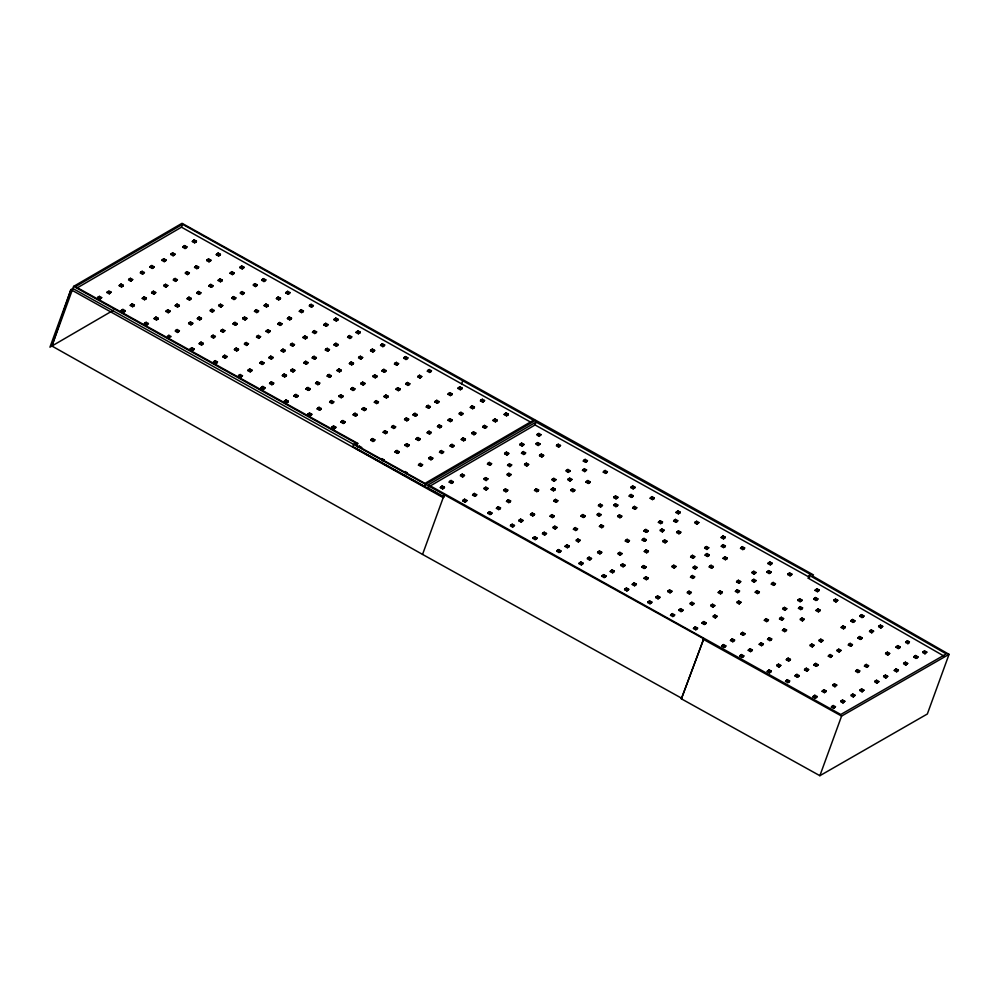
<?xml version="1.0" encoding="UTF-8"?>
<svg xmlns="http://www.w3.org/2000/svg" width="999" height="999" viewBox="0 0 999 999"><rect width="100%" height="100%" fill="white"/><g stroke="black" fill="none" stroke-linecap="round" stroke-linejoin="round"><path stroke-width="1.5" d="M51.911 346.029L70.892 289.635L72.852 288.499L703.746 638.811L681.38 698.825L819.879 775.699L927.347 713.985L949.05 654.345L812.1 575.761L813.511 574.937L182.03 223.301L73.614 286.388L51.911 346.029L422.552 554.42L682.042 698.451M97.852 297.265L97.577 298.027L99.838 299.288L101.673 297.615L99.413 296.366L97.852 297.265L100.125 298.526L101.673 297.615M99.126 297.128L99.413 296.366M99.838 299.288L100.125 298.526M107.005 292.545L108.841 290.871L111.101 292.133L109.278 293.793L107.005 292.545L108.566 291.646M109.278 293.793L111.101 292.133M119.218 285.702L121.054 284.028L123.314 285.289L123.039 286.051L121.491 286.95L119.218 285.702L121.054 284.028M121.491 286.95L123.314 285.289M128.871 279.196L128.584 279.957L130.857 281.219L132.68 279.545L130.419 278.296L128.871 279.196L131.131 280.457L132.68 279.545M130.145 279.058L130.419 278.296M130.857 281.219L131.131 280.457M121.079 311.076L122.902 309.403L125.175 310.664L124.887 311.426L123.339 312.337L121.079 311.076L122.902 309.403M123.339 312.337L125.175 310.664M140.584 272.19L140.31 272.964L142.57 274.213L144.405 272.552L142.145 271.291L140.584 272.19L142.857 273.451L144.405 272.552M141.858 272.053L142.145 271.291M130.282 305.457L132.118 303.796L134.378 305.045L134.103 305.819L132.555 306.718L130.282 305.457L132.118 303.796M142.57 274.213L142.857 273.451M132.555 306.718L134.378 305.045M149.987 267.183L151.811 265.509L154.083 266.77L153.796 267.532L152.248 268.431L149.987 267.183L151.811 265.509M152.248 268.431L154.083 266.77M142.258 298.476L144.081 296.815L146.353 298.064L146.066 298.838L144.518 299.737L142.258 298.476L144.081 296.815M144.518 299.737L146.353 298.064M161.963 260.389L163.799 258.716L166.059 259.977L165.784 260.739L164.236 261.638L161.963 260.389L163.799 258.716M151.598 292.869L153.421 291.209L155.694 292.457L155.407 293.231L153.858 294.131L151.598 292.869L153.421 291.209M164.236 261.638L166.059 259.977M153.858 294.131L155.694 292.457M144.58 323.201L144.306 323.963L146.566 325.224L148.401 323.551L146.129 322.302L144.58 323.201L146.853 324.463L148.401 323.551M145.854 323.064L146.129 322.302M170.854 254.483L172.677 252.822L174.95 254.071L174.663 254.845L173.114 255.744L170.854 254.483L172.677 252.822M77.048 287.974L181.493 227.185L182.542 224.313L533.503 420.242L425.012 483.366L355.407 444.73L357.742 443.369L75.412 286.651L182.542 224.313M146.566 325.224L146.853 324.463M173.114 255.744L174.95 254.071M163.998 285.19L163.724 285.951L165.984 287.213L167.82 285.539L165.547 284.29L163.998 285.19L166.271 286.438L167.82 285.539M165.272 285.052L165.547 284.29M154.158 318.706L155.981 317.045L158.254 318.294L157.967 319.068L156.418 319.967L154.158 318.706L155.981 317.045M165.984 287.213L166.271 286.438M156.418 319.967L158.254 318.294M182.805 247.265L184.628 245.592L186.9 246.853L186.613 247.627L185.065 248.526L182.805 247.265L184.628 245.592M173.576 279.345L173.289 280.12L175.562 281.381L177.385 279.708L175.125 278.446L173.576 279.345L175.836 280.607L177.385 279.708M185.065 248.526L186.9 246.853M174.85 279.221L175.125 278.446M175.562 281.381L175.836 280.607M165.984 311.451L167.807 309.777L170.08 311.039L169.793 311.8L168.244 312.712L165.984 311.451L167.807 309.777M192.332 241.558L194.156 239.885L196.428 241.134L196.141 241.908L194.593 242.807L192.332 241.558L194.156 239.885M168.244 312.712L170.08 311.039M194.593 242.807L196.428 241.134M185.539 272.552L185.265 273.314L187.525 274.575L189.36 272.902L187.088 271.653L185.539 272.552L187.8 273.801L189.36 272.902M187.088 271.653L186.813 272.415L189.073 273.676M175.225 305.756L177.048 304.083L179.321 305.344L179.033 306.106L177.485 307.018L175.225 305.756L177.048 304.083M187.525 274.575L187.8 273.801M177.485 307.018L179.321 305.344M194.555 267.407L196.391 265.734L198.651 266.995L198.376 267.757L196.828 268.656L194.555 267.407L196.391 265.734M196.828 268.656L198.651 266.995M175.574 330.432L175.3 331.193L177.56 332.455L179.395 330.781L177.135 329.52L175.574 330.432L177.847 331.68L179.395 330.781M187.163 298.813L188.986 297.14L191.259 298.401L190.971 299.163L189.423 300.062L187.163 298.813L188.986 297.14M177.135 329.52L176.848 330.294L179.121 331.543M177.56 332.455L177.847 331.68M189.423 300.062L191.259 298.401M206.731 260.552L208.554 258.878L210.826 260.14L210.539 260.901L208.991 261.8L206.731 260.552L208.554 258.878M196.753 293.144L198.576 291.471L200.849 292.732L200.562 293.494L199.013 294.393L196.753 293.144L198.576 291.471M208.991 261.8L210.826 260.14M199.013 294.393L200.849 292.732M188.636 323.589L190.472 321.915L192.732 323.177L192.457 323.938L190.909 324.837L188.636 323.589L190.472 321.915M216.296 254.708L218.132 253.034L220.392 254.295L220.117 255.057L218.569 255.969L216.296 254.708L218.132 253.034M190.909 324.837L192.732 323.177M218.569 255.969L220.392 254.295M208.928 286.076L210.764 284.403L213.024 285.664L212.75 286.426L211.201 287.325L208.928 286.076L210.764 284.403M197.352 318.656L199.176 316.995L201.448 318.244L201.161 319.018L199.613 319.917L197.352 318.656L199.176 316.995M211.201 287.325L213.024 285.664M199.613 319.917L201.448 318.244M190.047 349.363L191.87 347.689L194.143 348.951L193.856 349.712L192.308 350.612L190.047 349.363L191.87 347.689M192.308 350.612L194.143 348.951M218.182 280.507L220.005 278.846L222.278 280.095L221.99 280.869L220.442 281.768L218.182 280.507L220.005 278.846M220.442 281.768L222.278 280.095M210.414 310.14L210.127 310.914L212.4 312.163L214.223 310.502L211.963 309.24L210.414 310.14L212.675 311.401L214.223 310.502M199.213 343.768L201.049 342.108L203.309 343.356L203.034 344.131L201.486 345.03L199.213 343.768L201.049 342.108M211.676 310.002L211.963 309.24M212.4 312.163L212.675 311.401M201.486 345.03L203.309 343.356M230.095 273.339L231.918 271.666L234.191 272.927L233.903 273.701L232.355 274.6L230.095 273.339L231.918 271.666M218.918 305.12L218.644 305.881L220.929 307.155L222.765 305.494L220.467 304.22L218.918 305.12L221.216 306.393L222.765 305.494M220.192 304.982L220.467 304.22M232.355 274.6L234.191 272.927M220.929 307.155L221.216 306.393M211.551 336.076L211.276 336.85L213.536 338.099L215.372 336.426L213.099 335.177L211.551 336.076L213.823 337.337L215.372 336.426M212.824 335.939L213.099 335.177M213.536 338.099L213.823 337.337M239.897 267.632L241.721 265.959L243.993 267.22L243.706 267.982L242.158 268.893L239.897 267.632L241.721 265.959M242.158 268.893L243.993 267.22M231.731 298.264L233.554 296.603L235.814 297.852L235.539 298.626L233.991 299.525L231.731 298.264L233.554 296.603M220.767 331.069L222.59 329.395L224.862 330.657L223.027 332.317L220.767 331.069L221.341 330.12M222.315 330.157L222.59 329.395M233.991 299.525L235.814 297.852M223.027 332.317L224.862 330.657M213.374 362.3L215.197 360.639L217.457 361.888L217.183 362.662L215.634 363.561L213.374 362.3L215.197 360.639M240.547 292.495L240.26 293.256L242.532 294.518L244.355 292.844L242.095 291.583L240.547 292.495L242.807 293.743L244.355 292.844M215.634 363.561L217.457 361.888M242.095 291.583L241.808 292.357L244.081 293.606M242.532 294.518L242.807 293.743M233.104 324.026L234.94 322.352L237.2 323.614L236.925 324.375L235.377 325.287L233.104 324.026L234.94 322.352M233.404 323.851L233.679 323.089M222.877 356.905L224.7 355.232L226.973 356.493L226.686 357.255L225.137 358.166L222.877 356.905L224.7 355.232M235.377 325.287L237.2 323.614M225.137 358.166L226.973 356.493M253.509 284.528L253.222 285.289L255.494 286.551L257.317 284.877L255.057 283.629L253.509 284.528L255.769 285.789L257.317 284.877M255.057 283.629L254.782 284.39L257.043 285.652M242.732 318.693L244.568 317.033L246.828 318.281L246.553 319.056L245.005 319.955L242.732 318.693L244.568 317.033M243.032 318.531L243.306 317.757M255.494 286.551L255.769 285.789M245.005 319.955L246.828 318.281M234.403 349.675L236.226 348.014L238.499 349.263L238.212 350.037L236.663 350.936L234.403 349.675L236.226 348.014M261.701 280.294L263.524 278.621L265.796 279.882L265.509 280.644L263.961 281.543L261.701 280.294L263.524 278.621M236.663 350.936L238.499 349.263M263.961 281.543L265.796 279.882M254.47 311.326L256.306 309.653L258.566 310.914L258.291 311.676L256.743 312.587L254.47 311.326L256.306 309.653M244.655 343.394L244.368 344.168L246.641 345.429L248.464 343.756L246.204 342.495L244.655 343.394L246.915 344.655L248.464 343.756M256.743 312.587L258.566 310.914M245.916 343.269L246.204 342.495M246.641 345.429L246.915 344.655M238.649 375.412L238.374 376.186L240.634 377.435L242.47 375.774L240.197 374.513L238.649 375.412L240.921 376.673L242.47 375.774M264.173 305.682L265.996 304.021L268.269 305.269L267.982 306.044L266.433 306.943L264.173 305.682L265.996 304.021M239.922 375.274L240.197 374.513M240.634 377.435L240.921 376.673M266.433 306.943L268.269 305.269M256.768 336.313L256.481 337.088L258.753 338.349L260.577 336.675L258.316 335.414L256.768 336.313L259.028 337.575L260.577 336.675M258.029 336.188L258.316 335.414M258.753 338.349L259.028 337.575M247.927 370.604L249.762 368.931L252.023 370.192L251.748 370.954L250.2 371.853L247.927 370.604L249.762 368.931M276.411 298.614L278.234 296.94L280.507 298.202L280.22 298.963L278.671 299.875L276.411 298.614L278.234 296.94M250.2 371.853L252.023 370.192M266.059 331.406L267.894 329.732L270.155 330.994L269.88 331.755L268.331 332.655L266.059 331.406L267.894 329.732M278.671 299.875L280.507 298.202M268.331 332.655L270.155 330.994M259.877 363.199L261.713 361.526L263.973 362.787L263.699 363.561L262.15 364.46L259.877 363.199L261.713 361.526M285.826 292.982L287.662 291.321L289.922 292.57L289.648 293.344L288.099 294.243L285.826 292.982L287.662 291.321M262.15 364.46L263.973 362.787M288.099 294.243L289.922 292.57M277.847 324.163L279.683 322.49L281.943 323.751L281.668 324.525L280.12 325.424L277.847 324.163L279.683 322.49M280.12 325.424L281.943 323.751M268.956 357.817L270.791 356.144L273.052 357.405L272.777 358.166L271.228 359.078L268.956 357.817L270.791 356.144M271.228 359.078L273.052 357.405M260.951 388.124L262.787 386.451L265.047 387.712L264.772 388.486L263.212 389.385L260.951 388.124L262.787 386.451M287.425 318.594L289.248 316.92L291.521 318.182L291.233 318.943L289.685 319.855L287.425 318.594L289.248 316.92M263.212 389.385L265.047 387.712M289.685 319.855L291.521 318.182M281.156 350.774L282.979 349.113L285.252 350.362L284.965 351.136L283.416 352.035L281.156 350.774L282.979 349.113M269.568 383.466L271.391 381.793L273.664 383.054L273.376 383.816L271.828 384.727L269.568 383.466L271.391 381.793M283.416 352.035L285.252 350.362M271.828 384.727L273.664 383.054M299.325 311.351L301.161 309.678L303.421 310.939L303.147 311.7L301.598 312.612L299.325 311.351L301.161 309.678M301.598 312.612L303.421 310.939M290.672 344.218L290.384 344.992L292.657 346.253L294.48 344.58L292.22 343.319L290.672 344.218L292.932 345.479L294.48 344.58M291.945 344.093L292.22 343.319M292.657 346.253L292.932 345.479M282.342 375.674L284.178 374.001L286.438 375.262L286.164 376.024L284.603 376.923L282.342 375.674L284.178 374.001M309.553 305.232L309.278 305.994L311.538 307.255L313.374 305.582L311.101 304.333L309.553 305.232L311.813 306.493L313.374 305.582M284.603 376.923L286.438 375.262M310.826 305.095L311.101 304.333M311.538 307.255L311.813 306.493M290.697 370.691L292.52 369.018L294.792 370.279L294.505 371.041L292.957 371.94L290.697 370.691L292.52 369.018M303.047 337.6L304.882 335.939L307.143 337.187L306.868 337.962L305.307 338.861L303.047 337.6L304.882 335.939M292.957 371.94L294.792 370.279M305.307 338.861L307.143 337.187M284.191 401.61L286.014 399.95L288.286 401.198L287.999 401.973L286.451 402.872L284.191 401.61L286.014 399.95M284.478 401.448L284.765 400.674M286.451 402.872L288.286 401.198M312.487 332.28L314.31 330.607L316.583 331.868L316.296 332.63L314.747 333.529L312.487 332.28L314.31 330.607M303.883 362.949L305.719 361.276L307.979 362.537L307.704 363.299L306.156 364.21L303.883 362.949L305.719 361.276M314.747 333.529L316.583 331.868M294.031 396.091L295.866 394.43L298.127 395.679L297.852 396.453L296.291 397.352L294.031 396.091L295.866 394.43M294.33 395.929L294.605 395.154M306.156 364.21L307.979 362.537M296.291 397.352L298.127 395.679M323.901 324.987L325.724 323.314L327.997 324.575L327.709 325.337L326.161 326.248L323.901 324.987L325.724 323.314M312.25 357.992L314.073 356.318L316.346 357.58L316.059 358.341L314.51 359.24L312.25 357.992L314.073 356.318M324.188 324.812L324.475 324.051M312.537 357.817L312.824 357.055M326.161 326.248L327.997 324.575M314.51 359.24L316.346 357.58M306.081 389.148L307.917 387.475L310.177 388.736L309.902 389.498L308.354 390.397L306.081 389.148L307.917 387.475M306.381 388.973L306.656 388.211M333.991 319.73L335.814 318.069L338.087 319.318L337.799 320.092L336.251 320.991L333.991 319.73L335.814 318.069M308.354 390.397L310.177 388.736M325.362 349.987L327.197 348.326L329.458 349.575L327.622 351.248L325.362 349.987L325.936 349.051M336.251 320.991L338.087 319.318M326.91 349.088L327.197 348.326M315.584 383.416L317.42 381.743L319.68 383.004L319.405 383.778L317.844 384.677L315.584 383.416L317.42 381.743M315.884 383.241L316.159 382.48M327.622 351.248L329.458 349.575M317.844 384.677L319.68 383.004M307.692 414.66L309.515 412.987L311.775 414.248L311.501 415.01L309.952 415.909L307.692 414.66L309.515 412.987M307.979 414.485L308.254 413.723M334.053 344.93L335.889 343.269L338.149 344.518L337.874 345.292L336.313 346.191L334.053 344.93L335.889 343.269M334.353 344.767L334.628 343.993M309.952 415.909L311.775 414.248M336.313 346.191L338.149 344.518M327.222 376.136L329.046 374.463L331.306 375.724L331.031 376.486L329.483 377.397L327.222 376.136L329.046 374.463M327.51 375.961L327.784 375.199M317.22 408.966L319.043 407.292L321.303 408.554L321.029 409.315L319.48 410.214L317.22 408.966L319.043 407.292M317.507 408.791L317.782 408.029M329.483 377.397L331.306 375.724M319.48 410.214L321.303 408.554M347.602 337.225L349.425 335.564L351.698 336.813L351.411 337.587L349.862 338.486L347.602 337.225L349.425 335.564M337.125 370.604L338.961 368.931L341.221 370.192L340.946 370.954L339.398 371.865L337.125 370.604L338.961 368.931M337.425 370.429L337.699 369.667M349.862 338.486L351.698 336.813M339.398 371.865L341.221 370.192M329.645 402.222L331.481 400.549L333.741 401.81L333.466 402.572L331.918 403.484L329.645 402.222L331.481 400.549M329.945 402.048L330.219 401.286M356.094 332.53L357.929 330.856L360.189 332.118L359.915 332.879L358.366 333.778L356.094 332.53L357.929 330.856M331.918 403.484L333.741 401.81M358.366 333.778L360.189 332.118M349.388 363.599L351.211 361.938L353.484 363.186L353.196 363.961L351.648 364.86L349.388 363.599L351.211 361.938M349.675 363.436L349.962 362.662M338.948 396.478L340.771 394.805L343.032 396.066L342.757 396.828L341.208 397.727L338.948 396.478L340.771 394.805M339.235 396.303L339.51 395.542M351.648 364.86L353.484 363.186M341.208 397.727L343.032 396.066M331.73 427.609L333.566 425.936L335.826 427.197L335.552 427.959L334.003 428.871L331.73 427.609L333.566 425.936M358.828 357.142L358.554 357.917L360.814 359.165L362.649 357.505L360.377 356.243L358.828 357.142L361.089 358.404L362.649 357.505M334.003 428.871L335.826 427.197M360.102 357.005L360.377 356.243M360.814 359.165L361.089 358.404M350.786 389.223L352.622 387.55L354.882 388.811L354.608 389.573L353.047 390.472L350.786 389.223L352.622 387.55M351.71 388.686L351.985 387.912M341.009 422.215L342.832 420.542L345.092 421.803L344.817 422.565L343.269 423.476L341.009 422.215L342.832 420.542M341.296 422.04L341.571 421.278M353.047 390.472L354.882 388.811M343.269 423.476L345.092 421.803M370.529 350.749L372.365 349.076L374.625 350.337L374.35 351.099L372.789 351.998L370.529 350.749L372.365 349.076M360.851 383.766L362.687 382.105L364.947 383.354L364.672 384.128L363.112 385.027L360.851 383.766L362.687 382.105M361.151 383.604L361.426 382.829M372.789 351.998L374.625 350.337M363.112 385.027L364.947 383.354M353.209 414.897L355.032 413.236L357.292 414.485L357.018 415.259L355.469 416.158L353.209 414.897L355.032 413.236M353.496 414.735L353.771 413.961M380.569 345.379L382.392 343.706L384.652 344.967L384.378 345.741L382.829 346.641L380.569 345.379L382.392 343.706M355.469 416.158L357.292 414.485M382.829 346.641L384.652 344.967M372.964 376.561L374.787 374.887L377.06 376.148L376.773 376.91L375.224 377.809L372.964 376.561L374.787 374.887M373.251 376.386L373.539 375.624M362.063 409.315L363.898 407.642L366.158 408.903L365.884 409.665L364.335 410.564L362.063 409.315L363.898 407.642M362.362 409.14L362.637 408.379M375.224 377.809L377.06 376.148M364.335 410.564L366.158 408.903M382.03 371.016L383.853 369.343L386.113 370.604L385.839 371.366L384.29 372.265L382.03 371.016L383.853 369.343M382.317 370.841L382.592 370.08M356.693 446.241L357.742 443.369M384.29 372.265L386.113 370.604M374.35 402.297L376.186 400.636L378.446 401.885L378.171 402.659L376.623 403.559L374.35 402.297L376.186 400.636M359.178 446.965L359.465 446.191L361.725 447.452L361.451 448.214M376.623 403.559L378.446 401.885M394.48 364.036L396.316 362.375L398.576 363.624L396.74 365.297L394.48 364.036L395.055 363.099M396.029 363.137L396.316 362.375M384.091 396.665L385.914 395.005L388.186 396.253L387.899 397.028L386.351 397.927L384.091 396.665L385.914 395.005M384.378 396.503L384.665 395.729M396.74 365.297L398.576 363.624M370.729 440.234L372.565 438.573L374.825 439.822L374.55 440.596L373.002 441.496L370.729 440.234L372.565 438.573M371.029 440.072L371.303 439.298M386.351 397.927L388.186 396.253M373.002 441.496L374.825 439.822M403.746 358.254L405.582 356.581L407.842 357.842L407.567 358.604L406.006 359.503L403.746 358.254L405.582 356.581M404.046 358.079L404.32 357.317M406.006 359.503L407.842 357.842M396.079 389.385L397.914 387.724L400.174 388.973L399.9 389.747L398.351 390.646L396.079 389.385L397.914 387.724M396.378 389.223L396.653 388.449M383.216 432.38L385.052 430.706L387.312 431.968L387.038 432.729L385.489 433.628L383.216 432.38L385.052 430.706M398.351 390.646L400.174 388.973M383.516 432.205L383.791 431.431M385.489 433.628L387.312 431.968M405.706 384.153L407.53 382.492L409.802 383.741L409.515 384.515L407.967 385.414L405.706 384.153L407.53 382.492M405.994 383.991L406.281 383.216M391.508 427.222L393.331 425.549L395.592 426.81L395.317 427.572L393.768 428.471L391.508 427.222L393.331 425.549M391.795 427.048L392.07 426.286M407.967 385.414L409.802 383.741M381.855 458.628L381.581 459.39L383.841 460.651L384.116 459.877L381.855 458.628L380.594 459.353M393.768 428.471L395.592 426.81M417.669 376.91L419.493 375.237L421.753 376.498L419.93 378.159L417.957 376.735M419.218 375.999L419.493 375.237M404.558 419.568L406.393 417.894L408.653 419.155L408.379 419.917L406.818 420.816L404.558 419.568L406.393 417.894M404.857 419.393L405.132 418.631M419.93 378.159L421.753 376.498M395.104 452.135L396.94 450.462L399.2 451.723L398.926 452.485L397.377 453.396L395.104 452.135L396.94 450.462M395.404 451.96L395.679 451.198M406.818 420.816L408.653 419.155M397.377 453.396L399.2 451.723M427.36 371.178L429.195 369.518L431.456 370.766L431.181 371.541L429.632 372.44L427.36 371.178L429.195 369.518M413.111 414.985L414.947 413.311L417.207 414.573L416.933 415.334L415.372 416.246L413.111 414.985L414.947 413.311M413.411 414.81L413.686 414.048M429.632 372.44L431.456 370.766M415.372 416.246L417.207 414.573M405.007 445.392L406.83 443.718L409.103 444.98L408.816 445.741L407.267 446.64L405.007 445.392L406.83 443.718M405.294 445.217L405.582 444.455M407.267 446.64L409.103 444.98M426.286 407.018L428.109 405.344L430.382 406.605L428.546 408.279L426.286 407.018L426.86 406.081M427.834 406.118L428.109 405.344M416.108 439.223L417.932 437.55L420.192 438.811L419.917 439.572L418.369 440.484L416.108 439.223L417.932 437.55M416.396 439.048L416.67 438.286M404.782 472.277L405.07 471.503L407.33 472.764L407.055 473.526M428.546 408.279L430.382 406.605M418.369 440.484L420.192 438.811M434.94 401.985L436.775 400.324L439.036 401.573L438.761 402.347L437.212 403.246L434.94 401.985L436.775 400.324M435.239 401.823L435.514 401.049M437.212 403.246L439.036 401.573M427.21 432.842L429.033 431.168L431.293 432.43L429.47 434.09L427.21 432.842L427.772 431.905M428.758 431.93L429.033 431.168M429.47 434.09L431.293 432.43M418.456 465.097L420.292 463.424L422.552 464.685L422.277 465.447L420.729 466.346L418.456 465.097L420.292 463.424M420.729 466.346L422.552 464.685M448.101 394.343L449.925 392.669L452.197 393.931L451.91 394.692L450.362 395.592L448.101 394.343L449.925 392.669M448.389 394.168L448.676 393.406M437.475 426.561L439.298 424.887L441.57 426.148L441.283 426.91L439.735 427.809L437.475 426.561L439.298 424.887M437.762 426.386L438.049 425.624M450.362 395.592L452.197 393.931M439.735 427.809L441.57 426.148M428.671 458.529L430.507 456.855L432.767 458.116L432.492 458.878L430.931 459.777L428.671 458.529L430.507 456.855M428.971 458.354L429.245 457.592M430.931 459.777L432.767 458.116M458.066 388.461L459.865 386.813L462.137 388.074L461.85 388.836L460.327 389.722L458.066 388.461L459.865 386.813M458.366 388.299L458.641 387.525M448.101 420.367L449.937 418.706L452.197 419.955L451.923 420.729L450.362 421.628L448.101 420.367L449.937 418.706M448.401 420.204L448.676 419.43M531.093 422.365L461.625 383.866L462.662 380.994M424.762 486.488L425.537 484.39L535.302 420.504M460.327 389.722L462.137 388.074M450.362 421.628L452.197 419.955M439.51 452.222L441.346 450.549L443.606 451.81L443.331 452.572L441.77 453.471L439.51 452.222L441.346 450.549M439.81 452.048L440.084 451.273M441.77 453.471L443.606 451.81M459.365 413.211L459.09 413.986L461.351 415.247L463.186 413.574L460.926 412.312L459.365 413.211L461.638 414.473L463.186 413.574M460.639 413.087L460.926 412.312M450.137 446.029L451.973 444.355L454.233 445.616L452.41 447.29L450.137 446.029L450.711 445.092M461.351 415.247L461.638 414.473M451.698 445.129L451.973 444.355M452.41 447.29L454.233 445.616M440.347 487.624L442.182 485.964L444.443 487.212L444.168 487.987L442.619 488.886L440.347 487.624L442.182 485.964M470.342 407.467L472.165 405.794L474.438 407.055L474.15 407.817L472.602 408.716L470.342 407.467L472.165 405.794M470.629 407.292L470.904 406.518M442.619 488.886L444.443 487.212M461.288 439.535L463.124 437.874L465.384 439.123L465.109 439.897L463.561 440.796L461.288 439.535L463.124 437.874M461.588 439.373L461.863 438.598M472.602 408.716L474.438 407.055M463.561 440.796L465.384 439.123M422.552 554.42L444.255 494.78M449.225 482.155L451.048 480.482L453.321 481.743L453.034 482.505L451.486 483.404L449.225 482.155L451.048 480.482M480.457 400.924L482.292 399.25L484.552 400.512L482.729 402.185L480.457 400.924L481.031 399.987M451.486 483.404L453.321 481.743M482.005 400.025L482.292 399.25M482.729 402.185L484.552 400.512M471.715 433.479L473.538 431.805L475.811 433.067L475.524 433.828L473.976 434.74L471.715 433.479L473.538 431.805M473.976 434.74L475.811 433.067M460.664 475L460.389 475.774L462.649 477.023L464.485 475.362L462.212 474.1L460.664 475L462.937 476.261L464.485 475.362M461.938 474.862L462.212 474.1M462.649 477.023L462.937 476.261M482.692 427.085L484.527 425.412L486.788 426.673L486.513 427.447L484.965 428.346L482.692 427.085L484.527 425.412M482.992 426.91L483.266 426.148M484.965 428.346L486.788 426.673M462.762 500.861L464.597 499.2L466.858 500.449L466.583 501.223L465.034 502.122L462.762 500.861L464.597 499.2M493.094 420.579L494.917 418.906L497.19 420.167L496.903 420.941L495.354 421.84L493.094 420.579L494.917 418.906M493.381 420.417L493.668 419.642M465.034 502.122L466.858 500.449M495.354 421.84L497.19 420.167M472.564 495.104L474.388 493.444L476.66 494.692L476.373 495.467L474.825 496.366L472.564 495.104L474.388 493.444M504.22 414.56L506.056 412.887L508.316 414.148L508.041 414.91L506.493 415.821L504.22 414.56L506.056 412.887M504.52 414.385L504.795 413.623M474.825 496.366L476.66 494.692M487.462 464.073L489.285 462.4L491.558 463.661L491.271 464.423L489.722 465.322L487.462 464.073L489.285 462.4M506.493 415.821L508.316 414.148M484.14 478.521L483.853 479.283L486.126 480.544L487.949 478.871L485.689 477.609L484.14 478.521L486.401 479.77L487.949 478.871M489.722 465.322L491.558 463.661M485.402 478.384L485.689 477.609M486.126 480.544L486.401 479.77M484.24 488.086L483.953 488.848L486.226 490.109L488.049 488.436L485.789 487.175L484.24 488.086L486.501 489.335L488.049 488.436M485.502 487.949L485.789 487.175M486.226 490.109L486.501 489.335M504.632 453.758L506.456 452.097L508.728 453.346L508.441 454.12L506.893 455.02L504.632 453.758L506.456 452.097M506.893 455.02L508.728 453.346M487.774 513.324L489.597 511.65L491.87 512.912L491.583 513.673L490.034 514.572L487.774 513.324L489.597 511.65M507.567 465.347L509.39 463.673L511.663 464.935L509.827 466.608L507.567 465.347L509.115 464.448M490.034 514.572L491.87 512.912M509.827 466.608L511.663 464.935M507.305 474.163L507.03 474.937L509.29 476.186L511.126 474.525L508.853 473.264L507.305 474.163L509.577 475.424L511.126 474.525M508.578 474.026L508.853 473.264M496.416 508.341L498.239 506.68L500.511 507.929L500.224 508.703L498.676 509.602L496.416 508.341L498.239 506.68M519.792 444.767L521.615 443.094L523.888 444.355L523.601 445.117L522.052 446.016L519.792 444.767L521.615 443.094M503.646 490.521L505.469 488.848L507.742 490.109L507.455 490.884L505.906 491.783L503.646 490.521L505.469 488.848M509.29 476.186L509.577 475.424M498.676 509.602L500.511 507.929M522.052 446.016L523.888 444.355M505.906 491.783L507.742 490.109M521.49 453.246L523.314 451.573L525.574 452.834L525.299 453.596L523.751 454.495L521.49 453.246L523.314 451.573M506.505 501.361L508.329 499.7L510.589 500.949L510.314 501.723L508.766 502.622L506.505 501.361L508.329 499.7M523.751 454.495L525.574 452.834M444.205 497.077L427.285 487.674L535.052 424.962L536.101 422.09L810.713 574.512L809.327 575.324L808.278 578.196L943.88 656.006M508.766 502.622L510.589 500.949M524.825 464.048L524.55 464.81L526.81 466.071L528.646 464.398L526.373 463.149L524.825 464.048L527.085 465.309L528.646 464.398M526.098 463.911L526.373 463.149M537.237 434.315L536.962 435.077L539.223 436.338L541.046 434.665L538.786 433.416L537.237 434.315L539.497 435.564L541.046 434.665M526.81 466.071L527.085 465.309M538.511 434.178L538.786 433.416M536.188 443.469L535.914 444.23L538.174 445.492L540.009 443.818L537.737 442.569L536.188 443.469L538.461 444.73L540.009 443.818M539.223 436.338L539.497 435.564M537.737 442.569L537.462 443.331L539.722 444.592M538.174 445.492L538.461 444.73M510.664 525.099L510.377 525.861L512.649 527.122L514.473 525.449L512.212 524.2L510.664 525.099L512.924 526.361L514.473 525.449M511.925 524.962L512.212 524.2M512.649 527.122L512.924 526.361M539.522 455.719L541.346 454.046L543.618 455.307L543.331 456.068L541.783 456.98L539.522 455.719L541.346 454.046M541.783 456.98L543.618 455.307M518.806 520.779L520.641 519.105L522.902 520.367L522.627 521.128L521.066 522.027L518.806 520.779L520.641 519.105M521.066 522.027L522.902 520.367M534.515 490.409L536.338 488.736L538.611 489.997L538.324 490.759L536.775 491.658L534.515 490.409L536.338 488.736M536.775 491.658L538.611 489.997M530.457 514.66L532.28 512.986L534.552 514.248L534.265 515.009L532.717 515.921L530.457 514.66L532.28 512.986M556.705 445.117L556.418 445.879L558.691 447.14L560.514 445.467L558.254 444.218L556.705 445.117L558.965 446.378L560.514 445.467M557.966 444.98L558.254 444.218M532.717 515.921L534.552 514.248M558.691 447.14L558.965 446.378M552.222 479.258L551.947 480.019L554.208 481.281L556.043 479.607L553.783 478.359L552.222 479.258L554.495 480.519L556.043 479.607M553.496 479.12L553.783 478.359M532.879 538.361L534.715 536.688L536.975 537.949L536.7 538.711L535.152 539.61L532.879 538.361L534.715 536.688M551.173 489.547L552.996 487.887L555.269 489.135L554.982 489.91L553.434 490.809L551.173 489.547L552.996 487.887M554.208 481.281L554.495 480.519M535.152 539.61L536.975 537.949M553.434 490.809L555.269 489.135M553.696 501.048L555.531 499.388L557.792 500.636L557.517 501.411L555.956 502.31L553.696 501.048L555.531 499.388M542.682 533.104L542.407 533.878L544.667 535.127L546.503 533.466L544.23 532.205L542.682 533.104L544.942 534.365L546.503 533.466M566.321 470.354L566.046 471.116L568.306 472.377L570.142 470.704L567.869 469.443L566.321 470.354L568.581 471.603L570.142 470.704M543.956 532.966L544.23 532.205M550.124 516.321L551.947 514.647L554.22 515.909L553.933 516.67L552.385 517.582L550.124 516.321L551.947 514.647M567.869 469.443L567.594 470.217L569.855 471.466M555.956 502.31L557.792 500.636M544.667 535.127L544.942 534.365M568.306 472.377L568.581 471.603M552.385 517.582L554.22 515.909M568.119 479.07L567.844 479.832L570.104 481.093L571.94 479.42L569.68 478.159L568.119 479.07L570.392 480.319L571.94 479.42M569.393 478.933L569.68 478.159M553.259 527.085L552.984 527.847L555.244 529.108L557.08 527.435L554.807 526.186L553.259 527.085L555.531 528.346L557.08 527.435M570.104 481.093L570.392 480.319M554.532 526.948L554.807 526.186M555.244 529.108L555.531 528.346M570.691 490.434L572.527 488.761L574.787 490.022L574.512 490.784L572.964 491.683L570.691 490.434L572.527 488.761M583.316 461.063L585.139 459.39L587.412 460.651L587.125 461.426L585.576 462.325L583.316 461.063L585.139 459.39M572.964 491.683L574.787 490.022M582.467 470.342L584.303 468.681L586.563 469.93L584.74 471.603L582.467 470.342L584.015 469.443M585.576 462.325L587.412 460.651M584.74 471.603L586.563 469.93M556.768 551.261L558.603 549.587L560.864 550.849L560.589 551.61L559.028 552.509L556.768 551.261L558.603 549.587M559.028 552.509L560.864 550.849M586.013 482.205L587.849 480.531L590.109 481.793L589.835 482.554L588.286 483.454L586.013 482.205L587.849 480.531M565.109 546.478L566.933 544.805L569.205 546.066L568.918 546.828L567.37 547.727L565.109 546.478L566.933 544.805M588.286 483.454L590.109 481.793M573.426 529.258L575.249 527.584L577.522 528.846L577.235 529.607L575.686 530.506L573.426 529.258L575.249 527.584M567.37 547.727L569.205 546.066M575.686 530.506L577.522 528.846M581.031 516.221L582.854 514.56L585.127 515.809L584.84 516.583L583.291 517.482L581.031 516.221L582.854 514.56M583.291 517.482L585.127 515.809M576.398 539.935L576.123 540.696L578.384 541.957L580.219 540.284L577.946 539.023L576.398 539.935L578.658 541.183L580.219 540.284M577.672 539.797L577.946 539.023M603.284 472.152L605.119 470.479L607.38 471.74L607.105 472.502L605.556 473.414L603.284 472.152L605.119 470.479M578.384 541.957L578.658 541.183M605.556 473.414L607.38 471.74M598.651 505.019L598.364 505.794L600.636 507.042L602.459 505.382L600.199 504.12L598.651 505.019L600.911 506.281L602.459 505.382M599.912 504.882L600.199 504.12M579.02 563.611L580.856 561.938L583.116 563.199L582.842 563.96L581.293 564.872L579.02 563.611L580.856 561.938M597.34 514.26L597.065 515.022L599.325 516.283L601.161 514.61L598.888 513.361L597.34 514.26L599.612 515.509L601.161 514.61M600.636 507.042L600.911 506.281M598.613 514.123L598.888 513.361M581.293 564.872L583.116 563.199M599.325 516.283L599.612 515.509M587.574 558.029L587.3 558.791L589.685 560.127L591.52 558.453L589.135 557.13L587.574 558.029L589.972 559.353L591.52 558.453M599.425 526.436L601.261 524.762L603.521 526.023L603.246 526.785L601.685 527.697L599.425 526.436L601.261 524.762M588.848 557.892L589.135 557.13M589.685 560.127L589.972 559.353M601.685 527.697L603.521 526.023M613.723 497.577L615.546 495.916L617.819 497.165L617.532 497.939L615.983 498.838L613.723 497.577L615.546 495.916M613.686 505.419L615.509 503.746L617.782 505.007L617.494 505.769L615.946 506.668L613.686 505.419L615.509 503.746M615.983 498.838L617.819 497.165M597.602 552.622L599.425 550.948L601.698 552.21L601.41 552.971L599.862 553.871L597.602 552.622L599.425 550.948M615.946 506.668L617.782 505.007M599.862 553.871L601.698 552.21M617.644 516.483L619.467 514.822L621.728 516.071L621.453 516.845L619.904 517.744L617.644 516.483L619.467 514.822M619.904 517.744L621.728 516.071M630.869 487.599L632.704 485.926L634.964 487.187L634.69 487.949L633.141 488.861L630.869 487.599L632.704 485.926M629.195 496.141L631.018 494.48L633.291 495.729L633.004 496.503L631.455 497.402L629.195 496.141L631.018 494.48M633.141 488.861L634.964 487.187M601.885 576.298L603.721 574.637L605.981 575.886L605.706 576.66L604.145 577.559L601.885 576.298L603.721 574.637M631.455 497.402L633.291 495.729M604.145 577.559L605.981 575.886M632.617 508.066L634.452 506.406L636.713 507.654L636.438 508.429L634.877 509.328L632.617 508.066L634.452 506.406M610.252 571.54L612.087 569.867L614.348 571.128L614.073 571.89L612.524 572.789L610.252 571.54L612.087 569.867M618.256 553.221L617.981 553.983L620.242 555.244L622.077 553.571L619.817 552.322L618.256 553.221L620.529 554.482L622.077 553.571M634.877 509.328L636.713 507.654M619.53 553.084L619.817 552.322M612.524 572.789L614.348 571.128M625.324 540.996L627.16 539.335L629.42 540.584L629.145 541.358L627.597 542.257L625.324 540.996L627.16 539.335M620.242 555.244L620.529 554.482M627.597 542.257L629.42 540.584M620.816 565.509L622.652 563.836L624.912 565.097L624.637 565.859L623.089 566.77L620.816 565.509L622.652 563.836M623.089 566.77L624.912 565.097M650.199 498.326L652.035 496.653L654.295 497.914L654.02 498.676L652.459 499.587L650.199 498.326L652.035 496.653M652.459 499.587L654.295 497.914M643.968 531.106L645.804 529.433L648.064 530.694L647.789 531.456L646.241 532.355L643.968 531.106L645.804 529.433M642.182 540.072L644.018 538.399L646.278 539.66L646.003 540.422L644.442 541.333L642.182 540.072L644.018 538.399M624.6 589.66L626.435 587.986L628.696 589.248L628.421 590.009L626.86 590.921L624.6 589.66L626.435 587.986M646.241 532.355L648.064 530.694M644.442 541.333L646.278 539.66M626.86 590.921L628.696 589.248M632.255 584.515L634.078 582.842L636.351 584.103L636.063 584.865L634.515 585.764L632.255 584.515L634.078 582.842M644.305 551.535L646.128 549.862L648.401 551.123L648.114 551.885L646.565 552.784L644.305 551.535L646.128 549.862M634.515 585.764L636.351 584.103M646.565 552.784L648.401 551.123M641.857 567.245L643.681 565.571L645.953 566.82L645.666 567.594L644.118 568.493L641.857 567.245L643.681 565.571M658.391 522.377L660.214 520.704L662.487 521.965L662.2 522.727L660.651 523.626L658.391 522.377L660.214 520.704M644.118 568.493L645.953 566.82M660.651 523.626L662.487 521.965M660.401 529.882L660.114 530.644L662.387 531.905L664.21 530.232L661.95 528.983L660.401 529.882L662.662 531.143L664.21 530.232M661.675 529.745L661.95 528.983M644.068 578.409L645.903 576.748L648.164 577.996L647.889 578.771L646.341 579.67L644.068 578.409L645.903 576.748M662.387 531.905L662.662 531.143M646.341 579.67L648.164 577.996M662.812 541.57L664.647 539.897L666.907 541.158L666.633 541.92L665.084 542.819L662.812 541.57L664.647 539.897M665.084 542.819L666.907 541.158M676.086 512.562L677.921 510.889L680.182 512.15L679.907 512.912L678.358 513.823L676.086 512.562L677.921 510.889M673.626 521.078L675.449 519.405L677.722 520.666L677.434 521.428L675.886 522.34L673.626 521.078L675.449 519.405M678.358 513.823L680.182 512.15M675.886 522.34L677.722 520.666M647.739 602.509L649.575 600.836L651.835 602.097L651.56 602.859L650.012 603.758L647.739 602.509L649.575 600.836M650.012 603.758L651.835 602.097M676.648 532.504L678.471 530.844L680.744 532.092L680.456 532.867L678.908 533.766L676.648 532.504L678.471 530.844M678.908 533.766L680.744 532.092M655.769 597.564L657.604 595.891L659.864 597.152L659.59 597.914L658.029 598.826L655.769 597.564L657.604 595.891M658.029 598.826L659.864 597.152M672.227 566.108L671.952 566.883L674.213 568.131L676.036 566.458L673.776 565.209L672.227 566.108L674.487 567.37L676.036 566.458M673.501 565.971L673.776 565.209M674.213 568.131L674.487 567.37M667.769 591.57L669.592 589.897L671.865 591.158L671.578 591.92L670.029 592.819L667.769 591.57L669.592 589.897M695.054 522.165L694.78 522.939L697.04 524.188L698.863 522.527L696.603 521.266L695.054 522.165L697.314 523.426L698.863 522.527M670.029 592.819L671.865 591.158M696.328 522.027L696.603 521.266M697.04 524.188L697.314 523.426M690.621 556.992L692.444 555.332L694.717 556.58L694.43 557.355L692.881 558.254L690.621 556.992L692.444 555.332M670.529 615.297L672.364 613.623L674.625 614.885L674.35 615.646L672.789 616.545L670.529 615.297L672.364 613.623M692.881 558.254L694.717 556.58M672.789 616.545L674.625 614.885M693.281 567.095L693.006 567.857L695.267 569.118L697.102 567.444L694.829 566.183L693.281 567.095L695.554 568.344L697.102 567.444M690.509 577.185L692.344 575.511L694.605 576.773L694.33 577.534L692.782 578.433L690.509 577.185L692.344 575.511M678.808 610.352L680.644 608.678L682.904 609.939L682.629 610.701L681.068 611.613L678.808 610.352L680.644 608.678M694.555 566.957L694.829 566.183M695.267 569.118L695.554 568.344M687.512 592.057L687.237 592.819L689.497 594.08L691.333 592.407L689.06 591.158L687.512 592.057L689.785 593.306L691.333 592.407M692.782 578.433L694.605 576.773M681.068 611.613L682.904 609.939M704.932 547.427L704.657 548.189L706.917 549.45L708.753 547.777L706.493 546.528L704.932 547.427L707.205 548.688L708.753 547.777M688.786 591.92L689.06 591.158M706.206 547.29L706.493 546.528M689.497 594.08L689.785 593.306M706.917 549.45L707.205 548.688M705.144 555.232L706.98 553.571L709.24 554.82L708.965 555.594L707.417 556.493L705.144 555.232L706.98 553.571M690.309 603.159L690.022 603.92L692.295 605.182L694.118 603.508L691.857 602.247L690.309 603.159L692.569 604.407L694.118 603.508M707.417 556.493L709.24 554.82M691.57 603.021L691.857 602.247M692.295 605.182L692.569 604.407M709.24 566.957L711.063 565.297L713.336 566.545L713.049 567.32L711.5 568.219L709.24 566.957L711.063 565.297M721.191 537.599L723.014 535.926L725.286 537.187L724.999 537.949L723.451 538.848L721.191 537.599L723.014 535.926M711.5 568.219L713.336 566.545M723.451 538.848L725.286 537.187M721.303 546.328L723.126 544.655L725.386 545.916L725.112 546.678L723.563 547.577L721.303 546.328L723.126 544.655M693.468 628.496L695.304 626.835L697.564 628.084L697.29 628.858L695.741 629.757L693.468 628.496L695.304 626.835M723.563 547.577L725.386 545.916M695.741 629.757L697.564 628.084M723.126 558.441L724.962 556.78L727.222 558.029L726.947 558.803L725.399 559.702L723.126 558.441L724.962 556.78M702.01 623.226L703.833 621.565L706.106 622.814L705.818 623.588L704.27 624.487L702.01 623.226L703.833 621.565M725.399 559.702L727.222 558.029M710.988 605.144L710.701 605.918L712.974 607.167L714.797 605.506L712.537 604.245L710.988 605.144L713.249 606.405L714.797 605.506M704.27 624.487L706.106 622.814M712.537 604.245L712.25 605.019L714.522 606.268M712.974 607.167L713.249 606.405M718.244 592.569L720.067 590.896L722.327 592.157L722.052 592.931L720.504 593.831L718.244 592.569L720.067 590.896M681.38 698.825L703.746 638.811M720.504 593.831L722.327 592.157M713.361 615.958L713.086 616.72L715.346 617.981L717.182 616.308L714.909 615.047L713.361 615.958L715.621 617.207L717.182 616.308M714.635 615.821L714.909 615.047M715.346 617.981L715.621 617.207M740.521 548.326L742.344 546.653L744.617 547.914L744.33 548.676L742.781 549.587L740.521 548.326L742.344 546.653M742.781 549.587L744.617 547.914M736.563 581.93L738.398 580.269L740.659 581.518L740.384 582.292L738.835 583.191L736.563 581.93L738.398 580.269M735.414 591.396L737.25 589.722L739.51 590.983L739.235 591.758L737.674 592.657L735.414 591.396L737.25 589.722M738.835 583.191L740.659 581.518M737.674 592.657L739.51 590.983M737.212 601.898L736.925 602.672L739.198 603.92L741.021 602.26L738.761 600.998L737.212 601.898L739.472 603.159L741.021 602.26M721.678 646.253L723.513 644.58L725.774 645.841L725.499 646.603L723.938 647.502L721.678 646.253L723.513 644.58M738.486 601.773L738.761 600.998M739.198 603.92L739.472 603.159M723.938 647.502L725.774 645.841M752.21 572.177L751.922 572.939L754.195 574.2L756.018 572.527L753.758 571.266L752.21 572.177L754.47 573.426L756.018 572.527M753.483 572.04L753.758 571.266M754.195 574.2L754.47 573.426M752.272 580.194L751.985 580.968L754.257 582.217L756.081 580.556L753.82 579.295L752.272 580.194L754.532 581.455L756.081 580.556M730.456 640.484L732.292 638.811L734.552 640.072L734.277 640.846L732.729 641.745L730.456 640.484L732.292 638.811M753.533 580.057L753.82 579.295M754.257 582.217L754.532 581.455M732.729 641.745L734.552 640.072M755.256 592.307L757.092 590.646L759.352 591.895L759.078 592.669L757.529 593.568L755.256 592.307L757.092 590.646M740.796 634.028L742.632 632.367L744.892 633.616L744.617 634.39L743.069 635.289L740.796 634.028L742.632 632.367M768.006 563.586L769.842 561.913L772.102 563.174L771.827 563.936L770.266 564.835L768.006 563.586L769.842 561.913M757.529 593.568L759.352 591.895M743.069 635.289L744.892 633.616M766.895 572.29L768.718 570.616L770.991 571.878L770.704 572.639L769.155 573.538L766.895 572.29L768.718 570.616M770.266 564.835L772.102 563.174M769.155 573.538L770.991 571.878M739.672 656.243L741.508 654.57L743.768 655.831L743.493 656.593L741.932 657.492L739.672 656.243L741.508 654.57M741.932 657.492L743.768 655.831M771.328 584.115L773.164 582.442L775.424 583.703L775.149 584.465L773.588 585.377L771.328 584.115L773.164 582.442M748.263 650.361L750.099 648.701L752.359 649.949L752.085 650.724L750.524 651.623L748.263 650.361L750.099 648.701M773.588 585.377L775.424 583.703M750.524 651.623L752.359 649.949M764.347 620.342L766.183 618.668L768.443 619.929L768.169 620.704L766.608 621.603L764.347 620.342L766.183 618.668M766.608 621.603L768.443 619.929M759.24 644.417L761.063 642.744L763.336 644.005L763.049 644.767L761.5 645.679L759.24 644.417L761.063 642.744M761.5 645.679L763.336 644.005M787.761 574.55L789.597 572.877L791.857 574.138L791.583 574.9L790.034 575.811L787.761 574.55L789.597 572.877M790.034 575.811L791.857 574.138M767.569 639.348L769.392 637.687L771.665 638.935L771.378 639.71L769.829 640.609L767.569 639.348L769.392 637.687M769.829 640.609L771.665 638.935M782.941 608.279L782.654 609.053L784.927 610.314L786.75 608.641L784.49 607.38L782.941 608.279L785.202 609.54L786.75 608.641M779.495 618.943L781.318 617.27L783.591 618.531L783.303 619.293L781.755 620.192L779.495 618.943L781.318 617.27M784.49 607.38L784.203 608.154L786.475 609.402M784.927 610.314L785.202 609.54M781.755 620.192L783.591 618.531M767.232 671.54L769.068 669.867L771.328 671.128L771.053 671.89L769.505 672.802L767.232 671.54L769.068 669.867M782.454 630.394L784.277 628.721L786.55 629.982L786.263 630.744L784.715 631.643L782.454 630.394L784.277 628.721M769.505 672.802L771.328 671.128M784.715 631.643L786.55 629.982M797.851 600.436L799.687 598.763L801.947 600.024L801.673 600.786L800.124 601.698L797.851 600.436L799.687 598.763M776.972 665.047L776.698 665.821L778.958 667.07L780.793 665.409L778.533 664.148L776.972 665.047L779.245 666.308L780.793 665.409M800.124 601.698L801.947 600.024M798.463 608.316L800.286 606.643L802.559 607.904L802.272 608.678L800.723 609.577L798.463 608.316L800.286 606.643M778.246 664.909L778.533 664.148M778.958 667.07L779.245 666.308M800.723 609.577L802.559 607.904M800.461 618.893L800.187 619.655L802.447 620.916L804.282 619.243L802.01 617.994L800.461 618.893L802.721 620.154L804.282 619.243M786.325 659.777L788.149 658.116L790.409 659.365L790.134 660.139L788.586 661.038L786.325 659.777L788.149 658.116M801.735 618.756L802.01 617.994M802.447 620.916L802.721 620.154M788.586 661.038L790.409 659.365M815.122 590.434L816.957 588.761L819.217 590.022L818.943 590.784L817.394 591.683L815.122 590.434L816.957 588.761M813.723 599.213L815.559 597.539L817.819 598.801L817.544 599.562L815.983 600.474L813.723 599.213L815.559 597.539M817.394 591.683L819.217 590.022M785.526 681.355L787.349 679.682L789.622 680.943L789.335 681.705L787.786 682.617L785.526 681.355L787.349 679.682M815.983 600.474L817.819 598.801M787.786 682.617L789.622 680.943M816.121 610.576L817.944 608.903L820.204 610.164L819.929 610.926L818.381 611.825L816.121 610.576L817.944 608.903M818.381 611.825L820.204 610.164M795.079 676.011L796.902 674.35L799.175 675.599L798.888 676.373L797.339 677.272L795.079 676.011L796.902 674.35M797.339 677.272L799.175 675.599M810.289 644.917L810.002 645.691L812.274 646.94L814.098 645.279L811.837 644.018L810.289 644.917L812.549 646.178L814.098 645.279M811.55 644.78L811.837 644.018M812.274 646.94L812.549 646.178M804.507 669.879L806.33 668.206L808.603 669.467L808.316 670.229L806.767 671.128L804.507 669.879L806.33 668.206M806.767 671.128L808.603 669.467M819.23 640.072L818.955 640.846L821.215 642.095L823.051 640.434L820.778 639.173L819.23 640.072L821.49 641.333L823.051 640.434M833.965 599.962L833.69 600.736L835.951 601.985L837.774 600.324L835.514 599.063L833.965 599.962L836.225 601.223L837.774 600.324M820.504 639.947L820.778 639.173M835.239 599.825L835.514 599.063M821.215 642.095L821.49 641.333M835.951 601.985L836.225 601.223M813.885 665.072L815.721 663.398L817.981 664.66L817.706 665.421L816.158 666.321L813.885 665.072L815.721 663.398M816.158 666.321L817.981 664.66M812.986 696.94L814.822 695.267L817.082 696.528L816.807 697.29L815.259 698.189L812.986 696.94L814.822 695.267M828.321 656.156L830.157 654.482L832.417 655.744L830.581 657.417L828.321 656.156L829.869 655.257M815.259 698.189L817.082 696.528M841.208 627.534L843.031 625.861L845.304 627.122L845.017 627.884L843.468 628.796L841.208 627.534L843.031 625.861M830.581 657.417L832.417 655.744M843.468 628.796L845.304 627.122M822.152 691.383L823.988 689.71L826.248 690.971L825.973 691.733L824.425 692.644L822.152 691.383L823.988 689.71M837.212 650.062L836.937 650.824L839.197 652.085L841.021 650.411L838.76 649.15L837.212 650.062L839.472 651.311L841.021 650.411M838.486 649.924L838.76 649.15M824.425 692.644L826.248 690.971M839.197 652.085L839.472 651.311M850.761 621.153L852.584 619.48L854.857 620.741L854.57 621.503L853.021 622.414L850.761 621.153L852.584 619.48M853.021 622.414L854.857 620.741M832.929 684.727L832.642 685.501L834.914 686.75L836.737 685.089L834.477 683.828L832.929 684.727L835.189 685.988L836.737 685.089M848.338 645.017L850.161 643.356L852.422 644.605L852.147 645.379L850.599 646.278L848.338 645.017L850.161 643.356M834.19 684.59L834.477 683.828M859.764 616.296L861.588 614.635L863.86 615.884L863.573 616.658L862.025 617.557L859.764 616.296L861.588 614.635M834.914 686.75L835.189 685.988M850.599 646.278L852.422 644.605M862.025 617.557L863.86 615.884M831.368 707.142L833.203 705.469L835.464 706.73L833.641 708.391L831.368 707.142L832.929 706.231M857.979 638.186L859.802 636.513L862.075 637.774L861.787 638.536L860.239 639.435L857.979 638.186L859.802 636.513M833.641 708.391L835.464 706.73M860.239 639.435L862.075 637.774M841.008 700.923L840.733 701.698L842.994 702.946L844.829 701.286L842.557 700.024L841.008 700.923L843.281 702.185L844.829 701.286M842.282 700.786L842.557 700.024M842.994 702.946L843.281 702.185M869.767 630.781L869.492 631.555L871.752 632.804L873.588 631.143L871.328 629.882L869.767 630.781L872.04 632.042L873.588 631.143M855.594 671.291L857.429 669.63L859.689 670.878L859.415 671.653L857.854 672.552L855.594 671.291L857.429 669.63M871.041 630.644L871.328 629.882M871.752 632.804L872.04 632.042M819.879 775.699L841.583 716.071L949.05 654.345M857.854 672.552L859.689 670.878M851.31 694.929L851.023 695.704L853.296 696.952L855.119 695.292L852.859 694.03L851.31 694.929L853.571 696.191L855.119 695.292M852.584 694.792L852.859 694.03M878.908 625.998L878.62 626.773L880.893 628.021L882.716 626.361L880.456 625.099L878.908 625.998L881.168 627.26L882.716 626.361M853.296 696.952L853.571 696.191M864.447 666.096L866.27 664.422L868.543 665.684L868.256 666.445L866.707 667.357L864.447 666.096L866.27 664.422M880.169 625.861L880.456 625.099M880.893 628.021L881.168 627.26M866.707 667.357L868.543 665.684M860.114 689.809L859.839 690.571L862.1 691.832L863.935 690.159L861.675 688.898L860.114 689.809L862.387 691.058L863.935 690.159M861.388 689.672L861.675 688.898M862.1 691.832L862.387 691.058M874.999 681.143L874.724 681.917L876.985 683.166L878.82 681.505L876.548 680.244L874.999 681.143L877.259 682.404L878.82 681.505M885.851 653.059L885.564 653.833L887.836 655.082L889.659 653.421L887.399 652.16L885.851 653.059L888.111 654.32L889.659 653.421M876.548 680.244L876.273 681.006L878.533 682.267M887.124 652.934L887.399 652.16M876.985 683.166L877.259 682.404M887.836 655.082L888.111 654.32M883.89 675.973L883.615 676.735L885.876 677.996L887.711 676.323L885.451 675.062L883.89 675.973L886.163 677.222L887.711 676.323M885.164 675.836L885.451 675.062M896.016 647.302L897.851 645.629L900.111 646.89L899.837 647.664L898.276 648.563L896.016 647.302L897.851 645.629M885.876 677.996L886.163 677.222M898.276 648.563L900.111 646.89M894.28 670.529L896.115 668.855L898.376 670.117L898.101 670.878L896.553 671.79L894.28 670.529L896.115 668.855M905.643 642.419L907.479 640.746L909.39 641.833L909.115 642.607L907.904 643.668L905.643 642.419L907.479 640.746M896.553 671.79L898.376 670.117M907.904 643.668L909.39 641.833M903.883 663.074L903.596 663.836L905.868 665.097L907.691 663.423L905.431 662.175L903.883 663.074L906.143 664.323L907.691 663.423M905.144 662.936L905.431 662.175M905.868 665.097L906.143 664.323M913.798 657.18L915.633 655.506L917.894 656.768L917.619 657.529L916.071 658.428L913.798 657.18L915.633 655.506M916.071 658.428L917.894 656.768M922.989 651.773L922.714 652.534L924.974 653.796L926.81 652.122L924.537 650.873L922.989 651.773L925.249 653.021L926.81 652.122M924.262 651.635L924.537 650.873M924.974 653.796L925.249 653.021M113.486 310.202L49.95 347.165L70.892 289.635L443.206 497.652M357.917 447.09L359.465 446.191M382.567 460.776L384.116 459.877M405.781 473.663L407.33 472.764M536.101 422.09L428.334 484.802L840.796 714.485L946.278 653.908L809.327 575.324M808.278 578.196L809.665 577.397L535.052 424.962M335.539 318.831L337.799 320.092M459.59 387.575L461.85 388.836M193.881 240.647L196.141 241.908M217.844 253.808L220.117 255.057M427.647 370.417L429.907 371.678M505.769 413.661L508.041 414.91M357.654 331.618L359.915 332.879M380.844 344.618L383.104 345.866M404.021 357.48L406.293 358.741M458.341 387.699L460.614 388.948M286.114 292.22L288.374 293.481M334.265 318.968L336.526 320.217M480.744 400.162L483.004 401.411M216.583 253.933L218.843 255.195M240.172 266.87L242.445 268.119M504.507 413.786L506.768 415.047M192.607 240.784L194.867 242.045M356.381 331.755L358.641 333.017M261.975 279.52L264.236 280.781M632.417 486.7L634.69 487.949M651.748 497.427L654.02 498.676M677.634 511.663L679.907 512.912M742.07 547.427L744.33 548.676M583.591 460.302L585.851 461.55M603.571 471.378L605.831 472.639M676.373 511.8L678.633 513.049M721.465 536.825L723.738 538.086M740.796 547.552L743.056 548.813M768.281 562.812L770.554 564.073M788.049 573.788L790.309 575.037M631.156 486.825L633.416 488.086M650.474 497.564L652.747 498.813M815.409 589.66L817.669 590.921M861.313 615.396L863.573 616.658M860.039 615.534L862.312 616.795M905.918 641.645L908.191 642.906M277.959 297.714L280.22 298.963M300.886 310.452L303.147 311.7M347.877 336.463L350.137 337.724M449.65 393.431L451.91 394.692M208.279 259.64L210.539 260.901M370.804 349.975L373.077 351.236M394.755 363.274L397.028 364.523M417.944 376.136L420.204 377.397M722.851 545.417L725.112 546.678M276.686 297.839L278.958 299.101M299.613 310.589L301.873 311.838M324.176 324.225L326.436 325.474M230.369 272.577L232.642 273.826M448.376 393.569L450.649 394.83M471.89 406.556L474.15 407.817M183.079 246.503L185.352 247.752M207.005 259.777L209.278 261.039M768.443 571.378L770.704 572.639M494.642 419.68L496.903 420.941M721.578 545.554L723.838 546.815M470.616 406.693L472.877 407.954M767.17 571.515L769.43 572.777M815.271 598.314L817.544 599.562M493.369 419.817L495.629 421.066M582.754 469.58L585.014 470.841M629.47 495.379L631.73 496.64M673.9 520.317L676.161 521.565M813.998 598.438L816.27 599.7M852.309 620.254L854.57 621.503M851.036 620.391L853.308 621.64M897.564 646.403L899.837 647.664M915.359 656.281L917.619 657.529M896.29 646.54L898.563 647.789M914.085 656.405L916.345 657.667M587.562 481.293L589.835 482.554M615.272 496.678L617.532 497.939M659.939 521.478L662.2 522.727M678.196 531.605L680.456 532.867M771.603 583.354L773.875 584.602M520.067 443.993L522.327 445.254M539.797 454.957L542.07 456.206M724.675 557.542L726.947 558.803M799.4 599.537L801.673 600.786M586.301 481.431L588.561 482.692M613.998 496.815L616.258 498.064M632.891 507.305L635.164 508.553M658.666 521.603L660.938 522.864M676.922 531.743L679.183 532.991M723.413 557.679L725.674 558.941M798.139 599.675L800.399 600.923M816.395 609.802L818.656 611.063M265.722 304.782L267.982 306.044M288.973 317.694L291.233 318.943M196.116 266.496L198.376 267.757M219.73 279.608L221.99 280.869M312.762 331.506L315.022 332.767M382.305 370.242L384.565 371.503M405.981 383.391L408.254 384.64M264.448 304.92L266.708 306.181M287.7 317.832L289.972 319.081M482.979 426.323L485.239 427.572M194.842 266.633L197.103 267.894M218.456 279.745L220.729 281.006M171.129 253.721L173.389 254.982M334.328 344.168L336.601 345.429M435.227 401.223L437.487 402.472M841.483 626.76L843.743 628.021M859.527 637.275L861.787 638.536M858.253 637.412L860.526 638.673M706.693 554.333L708.965 555.594M521.765 452.472L524.025 453.733M615.234 504.507L617.494 505.769M705.431 554.47L707.692 555.719M800.012 607.417L802.272 608.678M613.96 504.645L616.233 505.906M798.738 607.554L800.998 608.803M304.595 336.7L306.868 337.962M374.513 375.649L376.773 376.91M397.639 388.486L399.9 389.747M350.936 362.699L353.196 363.961M303.321 336.838L305.594 338.099M325.637 349.225L327.909 350.487M232.005 297.502L234.266 298.763M349.662 362.837L351.935 364.098M373.239 375.786L375.512 377.048M396.366 388.623L398.626 389.885M209.216 285.302L211.476 286.563M254.757 310.564L257.018 311.813M278.134 323.401L280.394 324.65M426.561 406.256L428.833 407.505M162.25 259.615L164.51 260.876M449.65 419.468L451.923 420.729M448.376 419.605L450.649 420.866M471.99 432.704L474.263 433.966M756.805 591.408L759.078 592.669M572.252 489.535L574.512 490.784M619.193 515.584L621.453 516.845M645.516 530.207L647.789 531.456M736.85 581.168L739.11 582.429M755.544 591.545L757.804 592.807M709.515 566.196L711.788 567.457M504.907 452.997L507.18 454.245M570.978 489.66L573.239 490.921M617.919 515.721L620.179 516.982M644.255 530.332L646.515 531.593M663.099 540.796L665.359 542.057M690.896 556.231L693.169 557.492M848.613 644.255L850.873 645.516M894.567 669.767L896.827 671.016M338.673 369.705L340.946 370.954M385.639 395.766L387.899 397.028M462.849 438.636L465.109 439.897M552.722 488.648L554.982 489.91M439.023 425.661L441.283 426.91M735.689 590.634L737.961 591.883M337.412 369.83L339.672 371.091M361.126 383.004L363.399 384.265M384.365 395.904L386.638 397.152M461.575 438.773L463.836 440.035M266.346 330.632L268.606 331.893M437.749 425.786L440.01 427.048M507.842 464.585L510.114 465.834M551.448 488.786L553.721 490.047M642.457 539.298L644.73 540.559M150.262 266.408L152.522 267.67M197.028 292.37L199.3 293.631M243.019 317.932L245.279 319.193M312.525 357.217L314.785 358.479M413.386 414.21L415.659 415.472M779.769 618.169L782.03 619.43M864.722 665.334L866.995 666.583M536.063 489.498L538.324 490.759M582.579 515.322L584.84 516.583M375.911 401.398L378.171 402.659M487.737 463.299L489.997 464.56M534.79 489.635L537.05 490.896M553.97 500.287L556.243 501.548M581.306 515.459L583.578 516.72M599.7 525.674L601.972 526.923M625.611 540.234L627.872 541.495M644.58 550.761L646.852 552.022M690.796 576.411L693.056 577.672M718.518 591.808L720.779 593.056M304.171 362.187L306.431 363.436M233.391 323.264L235.652 324.513M327.497 375.374L329.757 376.623M351.061 388.449L353.334 389.71M374.637 401.536L376.898 402.784M281.431 350.012L283.704 351.273M187.437 298.039L189.698 299.3M404.832 418.793L407.105 420.055M857.142 670.391L859.415 671.653M427.485 432.067L429.745 433.329M764.622 619.58L766.895 620.829M782.729 629.62L784.989 630.881M450.424 445.267L452.684 446.516M828.596 655.394L830.868 656.643M855.868 670.529L858.141 671.79M317.133 382.517L319.405 383.778M340.497 395.579L342.757 396.828M363.624 408.404L365.884 409.665M417.657 438.324L419.917 439.572M176.773 304.857L179.033 306.106M315.859 382.654L318.132 383.903M198.901 317.757L201.161 319.018M339.223 395.704L341.483 396.965M362.35 408.541L364.61 409.802M416.383 438.461L418.643 439.71M439.785 451.448L442.058 452.709M151.873 292.108L154.133 293.369M175.499 304.995L177.772 306.243M221.041 330.294L223.301 331.556M269.243 357.043L271.503 358.304M197.627 317.894L199.9 319.156M290.971 369.917L293.231 371.178M391.783 426.448L394.043 427.709M551.673 515.422L553.933 516.67M643.406 566.333L645.666 567.594M503.921 489.76L506.193 491.008M550.399 515.559L552.659 516.808M573.701 528.483L575.973 529.745M642.132 566.47L644.392 567.732M769.118 638.448L771.378 639.71M815.446 664.16L817.706 665.421M767.844 638.586L770.104 639.847M814.173 664.298L816.433 665.559M190.197 322.677L192.457 323.938M283.891 374.762L286.164 376.024M307.642 388.236L309.902 389.498M120.779 284.79L123.039 286.051M143.806 297.577L146.066 298.838M188.923 322.814L191.184 324.076M235.951 348.776L238.212 350.037M260.165 362.437L262.425 363.686M282.617 374.9L284.89 376.161M353.484 414.135L355.744 415.397M384.765 431.468L387.038 432.729M166.259 310.677L168.531 311.938M306.368 388.374L308.629 389.635M329.932 401.461L332.192 402.709M508.054 500.462L510.314 501.723M119.505 284.927L121.766 286.189M142.532 297.714L144.793 298.963M234.678 348.913L236.938 350.174M383.504 431.605L385.764 432.867M406.556 444.48L408.816 445.741M622.365 564.61L624.637 565.859M645.616 577.509L647.889 578.771M506.78 500.599L509.04 501.848M530.731 513.898L532.991 515.147M405.282 444.617L407.542 445.879M428.946 457.754L431.218 459.016M597.877 551.848L600.149 553.109M621.103 564.735L623.364 565.996M644.355 577.647L646.615 578.908M668.044 590.796L670.317 592.057M742.357 633.129L744.617 634.39M741.083 633.266L743.343 634.527M759.515 643.643L761.787 644.904M786.6 659.015L788.86 660.277M804.782 669.105L807.055 670.366M396.665 451.236L398.926 452.485M450.774 481.243L453.034 482.505M497.964 507.442L500.224 508.703M566.658 545.566L568.918 546.828M131.843 304.558L134.103 305.819M155.707 317.807L157.967 319.068M680.356 609.452L682.629 610.701M703.558 622.327L705.818 623.588M248.214 369.83L250.474 371.091M271.116 382.567L273.376 383.816M294.305 395.329L296.578 396.591M317.495 408.191L319.755 409.453M341.283 421.453L343.544 422.702M395.392 451.361L397.652 452.622M418.743 464.323L421.004 465.584M449.5 481.381L451.773 482.642M472.839 494.343L475.112 495.591M496.69 507.579L498.963 508.841M519.08 520.004L521.353 521.266M565.384 545.704L567.644 546.965M610.539 570.766L612.799 572.027M107.293 291.77L109.553 293.032M130.569 304.695L132.83 305.956M154.433 317.944L156.706 319.205M199.5 343.007L201.761 344.268M223.152 356.144L225.424 357.392M632.529 583.741L634.79 585.002M656.043 596.803L658.316 598.051M679.083 609.59L681.355 610.839M702.285 622.464L704.545 623.713M269.842 382.692L272.103 383.953M371.016 439.473L373.276 440.734M795.354 675.249L797.614 676.51M730.744 639.722L733.004 640.971M748.538 649.6L750.811 650.861M822.439 690.621L824.699 691.87M558.316 550.349L560.589 551.61M603.433 575.399L605.706 576.66M489.323 512.412L491.583 513.673M534.44 537.45L536.7 538.711M557.042 550.486L559.315 551.748M579.308 562.849L581.568 564.098M602.16 575.536L604.432 576.798M488.049 512.549L490.322 513.811M533.166 537.587L535.427 538.848M624.875 588.898L627.147 590.147M648.026 601.735L650.287 602.996M214.922 361.401L217.183 362.662M285.739 400.711L287.999 401.973M440.634 486.863L442.894 488.124M670.804 614.522L673.076 615.784M261.226 387.362L263.499 388.611M332.018 426.835L334.278 428.096M693.756 627.734L696.016 628.983M121.354 310.302L123.626 311.563M190.322 348.589L192.595 349.85M213.649 361.538L215.909 362.799M284.465 400.849L286.738 402.11M307.967 413.886L310.227 415.147M463.049 500.099L465.309 501.361M787.075 680.456L789.335 681.705M723.226 645.342L725.499 646.603M741.221 655.332L743.493 656.593M785.801 680.594L788.074 681.842M721.952 645.479L724.225 646.74M739.947 655.469L742.22 656.73M767.519 670.766L769.779 672.027M813.273 696.166L815.534 697.427M831.655 706.368L833.915 707.629M73.614 286.388L355.944 443.094L353.609 444.455L352.834 446.565L443.494 496.89M703.096 639.185L841.583 716.071M354.358 447.602L423.976 486.251M181.493 227.185L461.625 383.866M907.192 641.508L909.115 642.607M168.868 335.302L167.382 336.163L169.643 337.425L171.141 336.551L168.868 335.302"/></g></svg>
